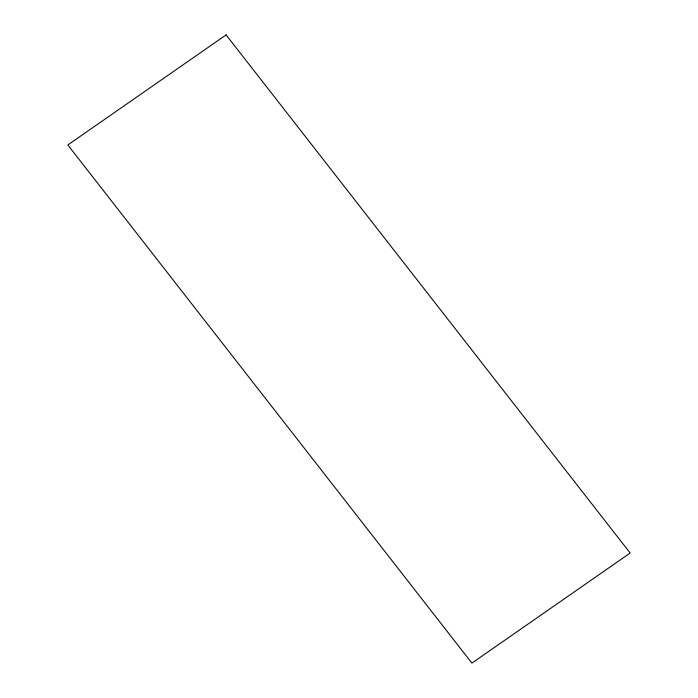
<?xml version="1.0" encoding="UTF-8"?>
<svg xmlns="http://www.w3.org/2000/svg" width="698" height="698" viewBox="0 0 698 698"><rect width="100%" height="100%" fill="white"/><g stroke="black" fill="none" stroke-linecap="round" stroke-linejoin="round"><path stroke-width="1.05" d="M226.1 34.9L67.837 144.966L471.9 663.1L630.163 553.034L226.1 34.9"/></g></svg>
